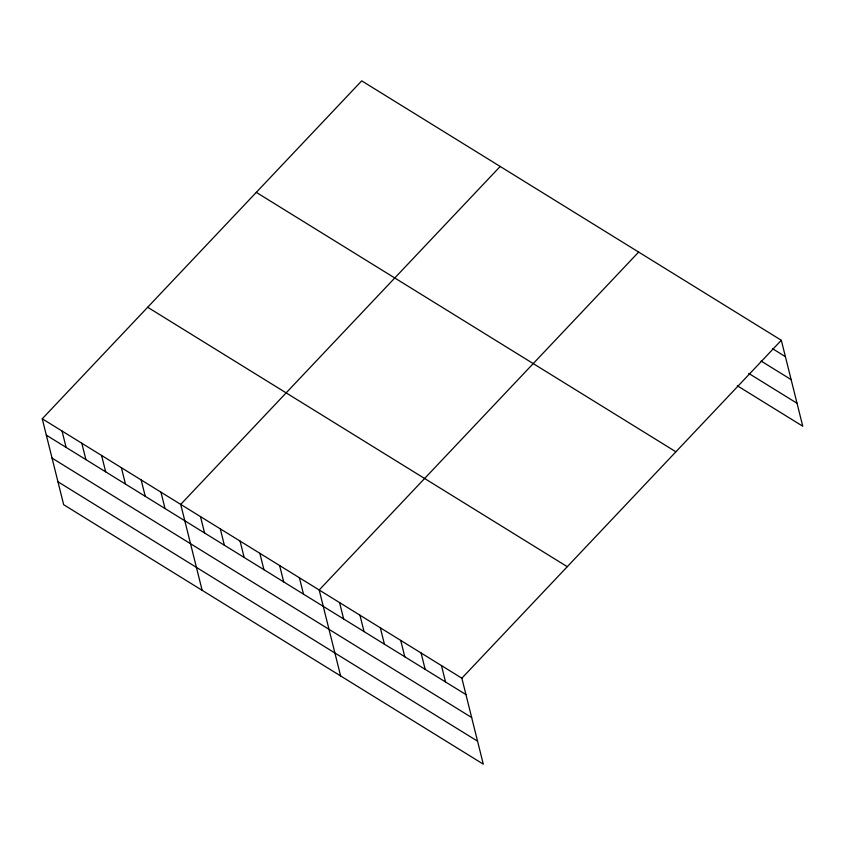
<?xml version="1.0" encoding="UTF-8"?>
<svg xmlns="http://www.w3.org/2000/svg" width="845" height="845" viewBox="0 0 845 845"><rect width="100%" height="100%" fill="white"/><g stroke="black" fill="none" stroke-linecap="round" stroke-linejoin="round"><path stroke-width="1.27" d="M42.25 418.782L461.856 678.197L483.287 764.144L63.681 504.718L42.25 418.782L361.713 80.856L781.319 340.281L802.75 426.218L737.315 385.764M500.187 166.465L180.724 504.391L202.145 590.328M638.651 252.074L319.188 590L340.62 675.937M461.856 678.197L781.319 340.281M772.531 348.689L785.406 356.653M761.091 361.037L791.131 379.606M748.754 373.416L797.025 403.266M256.288 192.364L675.894 451.79M147.674 307.263L567.28 566.689M46.327 435.154L465.944 694.579M52.052 458.106L471.668 717.532M57.956 481.766L477.562 741.192M441.481 665.596L445.558 681.978M421.095 653.005L425.172 669.377M400.71 640.404L404.797 656.776M380.334 627.803L384.412 644.175M359.949 615.202L364.037 631.574M339.574 602.601L343.651 618.973M299.405 577.769L303.492 594.141M279.632 565.537L283.709 581.909M259.848 553.306L263.925 569.678M240.064 541.075L244.152 557.446M220.281 528.843L224.369 545.226M200.497 516.622L204.585 532.994M160.941 492.16L165.018 508.532M141.157 479.928L145.245 496.3M121.374 467.697L125.461 484.069M101.59 455.466L105.678 471.837M81.817 443.234L85.894 459.606M62.034 431.003L66.111 447.385"/></g></svg>
